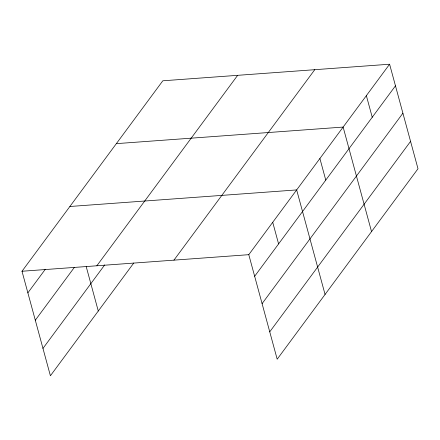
<?xml version="1.0" encoding="UTF-8"?>
<svg xmlns="http://www.w3.org/2000/svg" width="440" height="440" viewBox="0 0 440 440"><rect width="100%" height="100%" fill="white"/><g stroke="black" fill="none" stroke-linecap="round" stroke-linejoin="round"><path stroke-width="0.66" d="M133.738 263.06L50.402 375.777L22 271.249L162.816 80.795L389.598 64.224L418 168.751L277.184 359.205L248.787 254.678L389.598 64.224M27.869 292.853L45.32 269.258M35.305 320.216L74.255 267.537M96.839 265.777L237.655 75.328M42.966 348.409L104.704 264.913M173.943 260.145L314.76 69.696M254.656 276.281L395.472 85.833M262.091 303.644L402.908 113.196M269.748 331.837L410.564 141.389M116.347 143.644L343.134 127.072L371.531 231.6M69.877 206.492L296.665 189.921L325.061 294.448M22 271.249L248.787 254.678M366.366 95.651L372.235 117.255M319.897 158.499L325.765 180.103M272.723 222.299L278.591 243.909M86.213 266.613L98.28 311.02"/></g></svg>
